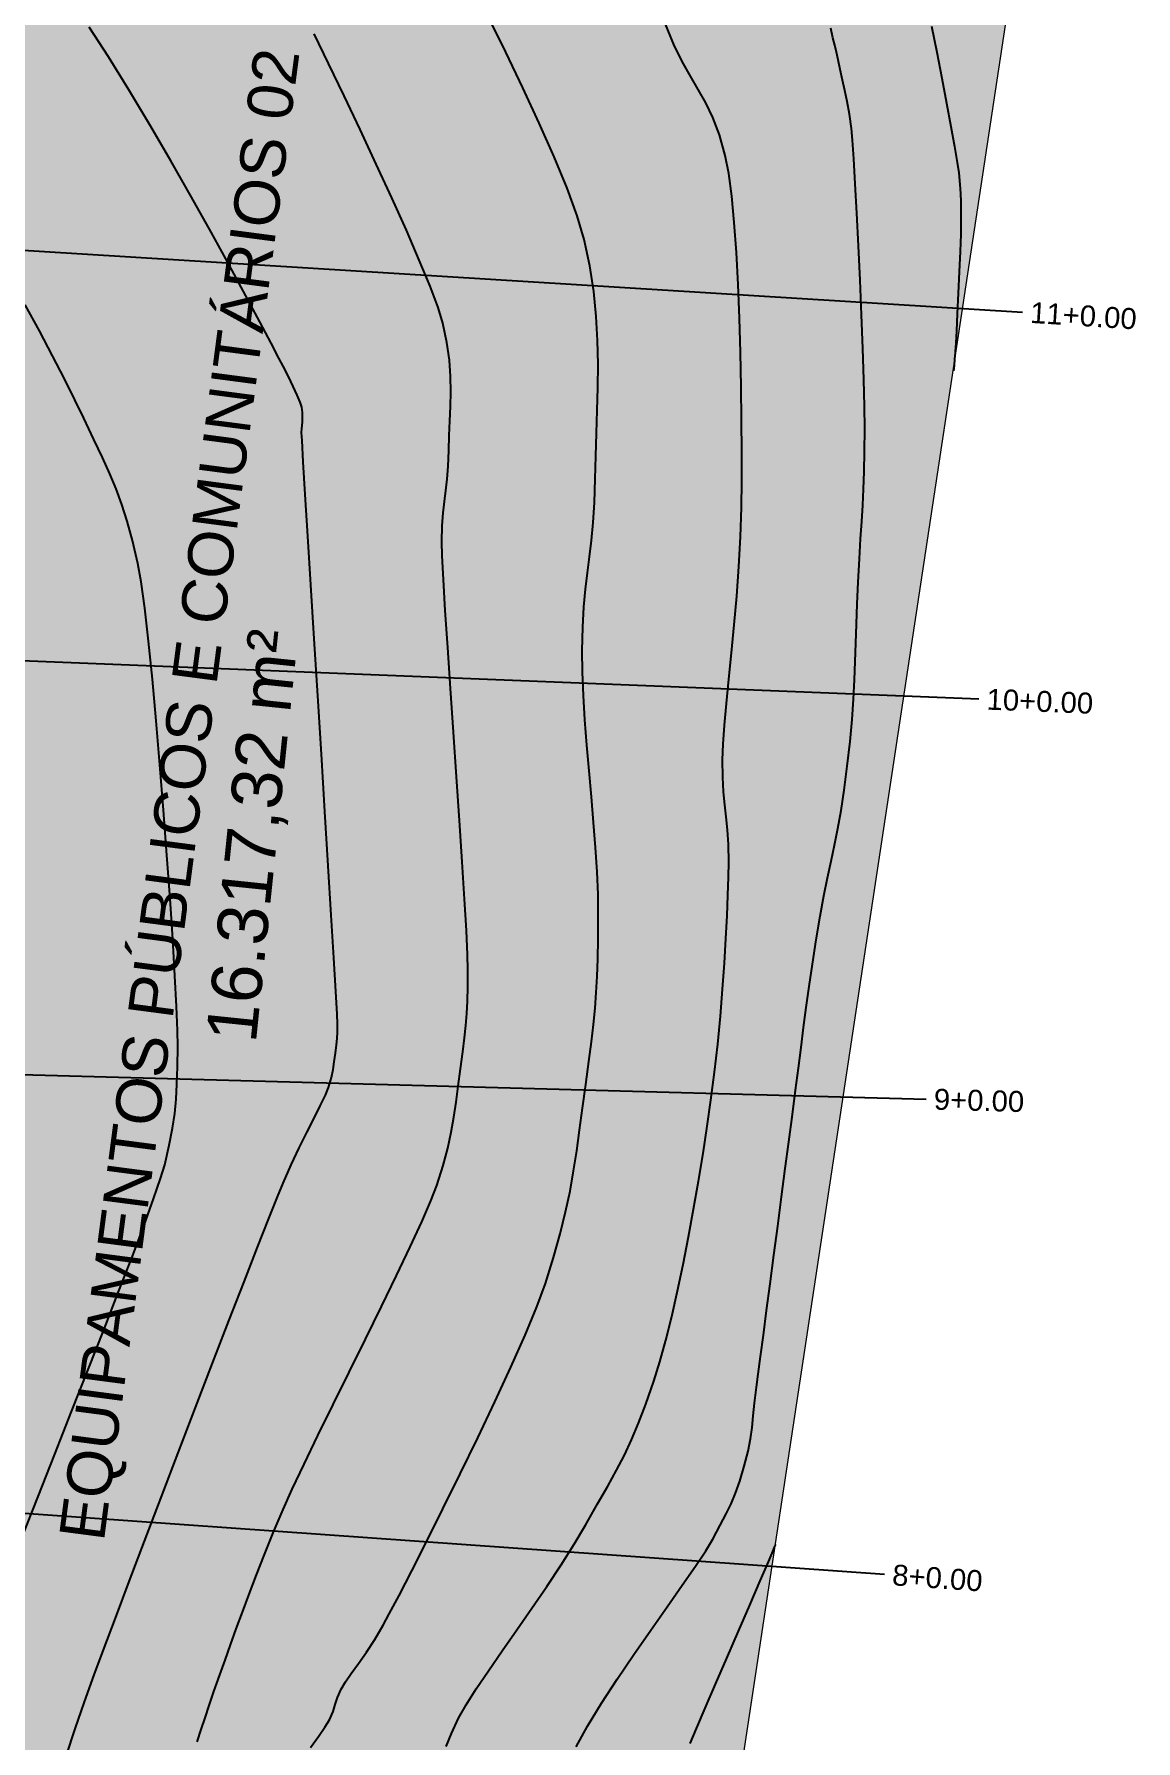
# Model space of a CAD drawing. Header units: millimetres. Extents: x 340454 to 342791, y 6993867 to 6995092.
# Drawn here: x 342072.3 to 342124.9, y 6994510.2 to 6994591.7 of the extents above; entities that cross this region are included whole.
import ezdxf
from ezdxf.enums import TextEntityAlignment as Align

# ---------------------------------------------------------------- set-up
doc = ezdxf.new("R2010")
doc.units = ezdxf.units.MM
doc.header["$LTSCALE"] = 10
doc.linetypes.add('DASHDOT', pattern=[25.4, 12.7, -6.35, 0, -6.35])
for name, color, linetype in [('AREA_DOS_LOTES', 5, 'Continuous'), ('F-HZ-SECAO-TXT', 7, 'Continuous'), ('T-HM-CURVA_INTERMEDIARIA', 45, 'Continuous'), ('T-HM-CURVA_MESTRA', 20, 'Continuous'), ('U-SC-SECAO_TIPO', 251, 'Continuous'), ('URB-Quadras', 3, 'Continuous')]:
    doc.layers.add(name, color=color, linetype=linetype)
doc.styles.add('ARIAL', font='arial.ttf', dxfattribs={"height": 2})
doc.styles.get("Standard").update_dxf_attribs({"font": 'arial.ttf'})

msp = doc.modelspace()

# ---------------------------------------------------------------- hatches: boundary and pattern name
at = {"lineweight": 20, "true_color": 0xfeeab9, "transparency": 33554518}
msp.add_hatch(color=254, dxfattribs=at).paths.add_polyline_path([(342119.159, 6994595.596), (342116.405, 6994600.719), (342115.526, 6994606.747), (342114.078, 6994622.168), (342111.537, 6994629.785), (342111.937, 6994638.612), (342110.22, 6994640.731), (342109.395, 6994645.913), (342105.489, 6994649.745), (342102.922, 6994655.377), (342098.078, 6994662.845), (342096.429, 6994677.718), (342097.194, 6994681.316), (342096.663, 6994685.441), (342098.361, 6994694.551), (342074.759, 6994718.153), (342070.902, 6994715.191, 0.018566), (342058.078, 6994636.195, 0.019313), (342051.792, 6994564.842, -0.000141), (342050.049, 6994525.137, -0.0035), (342048.827, 6994509.216, -0.002554), (342047.698, 6994496.488, -0.003076), (342046.981, 6994490.915), (342046.899, 6994471.038, -0.058975), (342015.5, 6994367.645), (342048.507, 6994361.761), (342062.35, 6994439.415), (342094.824, 6994434.95)])

# ---------------------------------------------------------------- linework, layer by layer
at = {"layer": 'T-HM-CURVA_INTERMEDIARIA', "color": 45, "linetype": 'Continuous', "lineweight": -3, "flags": 128}
for points, elevation in [([(342085.456, 6994509.919), (342085.835, 6994510.444), (342086.143, 6994510.885), (342086.357, 6994511.238), (342086.534, 6994511.64), (342086.639, 6994511.97), (342086.743, 6994512.299), (342086.92, 6994512.701), (342087.123, 6994513.043), (342087.404, 6994513.452), (342087.744, 6994513.927), (342088.124, 6994514.469), (342088.524, 6994515.076), (342088.926, 6994515.748), (342089.219, 6994516.291), (342089.684, 6994517.175), (342090.286, 6994518.343), (342090.995, 6994519.738), (342091.779, 6994521.301), (342092.605, 6994522.973), (342093.442, 6994524.698), (342094.258, 6994526.417), (342095.02, 6994528.072), (342095.697, 6994529.605), (342096.257, 6994530.958), (342096.668, 6994532.073), (342097.061, 6994533.312), (342097.38, 6994534.44), (342097.637, 6994535.485), (342097.846, 6994536.475), (342098.019, 6994537.438), (342098.168, 6994538.401), (342098.305, 6994539.391), (342098.444, 6994540.438), (342098.596, 6994541.567), (342098.745, 6994542.658), (342098.866, 6994543.599), (342098.964, 6994544.433), (342099.04, 6994545.203), (342099.097, 6994545.953), (342099.138, 6994546.725), (342099.167, 6994547.564), (342099.185, 6994548.512), (342099.196, 6994549.612), (342099.183, 6994550.631), (342099.136, 6994551.726), (342099.061, 6994552.88), (342098.968, 6994554.079), (342098.864, 6994555.304), (342098.755, 6994556.539), (342098.651, 6994557.767), (342098.558, 6994558.972), (342098.484, 6994560.137), (342098.437, 6994561.245), (342098.424, 6994562.281), (342098.451, 6994563.401), (342098.507, 6994564.364), (342098.585, 6994565.215), (342098.676, 6994565.999), (342098.772, 6994566.76), (342098.865, 6994567.544), (342098.947, 6994568.395), (342099.009, 6994569.358), (342099.044, 6994570.479), (342099.07, 6994571.568), (342099.109, 6994572.654), (342099.149, 6994573.742), (342099.18, 6994574.838), (342099.189, 6994575.948), (342099.165, 6994577.078), (342099.098, 6994578.233), (342098.975, 6994579.421), (342098.785, 6994580.646), (342098.516, 6994581.914), (342098.188, 6994583.03), (342097.702, 6994584.357), (342097.088, 6994585.85), (342096.376, 6994587.46), (342095.597, 6994589.14), (342094.781, 6994590.844), (342093.957, 6994592.524)], 703), ([(342091.939, 6994509.957), (342092.182, 6994510.589), (342092.527, 6994511.322), (342092.884, 6994511.953), (342093.366, 6994512.713), (342093.946, 6994513.579), (342094.599, 6994514.525), (342095.299, 6994515.527), (342096.019, 6994516.561), (342096.734, 6994517.604), (342097.419, 6994518.63), (342098.046, 6994519.615), (342098.591, 6994520.535), (342099.161, 6994521.541), (342099.646, 6994522.397), (342100.066, 6994523.157), (342100.44, 6994523.874), (342100.785, 6994524.603), (342101.122, 6994525.397), (342101.469, 6994526.31), (342101.845, 6994527.396), (342102.133, 6994528.324), (342102.419, 6994529.364), (342102.7, 6994530.498), (342102.976, 6994531.709), (342103.243, 6994532.977), (342103.501, 6994534.287), (342103.746, 6994535.619), (342103.978, 6994536.955), (342104.194, 6994538.279), (342104.392, 6994539.572), (342104.57, 6994540.817), (342104.743, 6994542.158), (342104.894, 6994543.5), (342105.022, 6994544.826), (342105.131, 6994546.118), (342105.22, 6994547.359), (342105.291, 6994548.531), (342105.345, 6994549.617), (342105.384, 6994550.601), (342105.408, 6994551.463), (342105.419, 6994552.188), (342105.406, 6994553.028), (342105.364, 6994553.725), (342105.303, 6994554.338), (342105.237, 6994554.923), (342105.176, 6994555.536), (342105.134, 6994556.233), (342105.121, 6994557.073), (342105.149, 6994557.812), (342105.216, 6994558.714), (342105.312, 6994559.756), (342105.429, 6994560.917), (342105.557, 6994562.173), (342105.686, 6994563.504), (342105.808, 6994564.886), (342105.912, 6994566.297), (342105.99, 6994567.715), (342106.031, 6994569.117), (342106.044, 6994570.363), (342106.046, 6994571.765), (342106.038, 6994573.283), (342106.017, 6994574.88), (342105.982, 6994576.517), (342105.933, 6994578.157), (342105.867, 6994579.762), (342105.785, 6994581.293), (342105.684, 6994582.711), (342105.563, 6994583.981), (342105.421, 6994585.062), (342105.257, 6994585.916), (342104.976, 6994586.906), (342104.664, 6994587.724), (342104.326, 6994588.427), (342103.967, 6994589.071), (342103.59, 6994589.712), (342103.202, 6994590.407), (342102.807, 6994591.211), (342102.41, 6994592.181)], 702), ([(342098.133, 6994509.943), (342098.682, 6994510.936), (342099.349, 6994512.026), (342100.097, 6994513.177), (342100.892, 6994514.352), (342101.698, 6994515.515), (342102.481, 6994516.629), (342103.204, 6994517.658), (342103.832, 6994518.564), (342104.33, 6994519.311), (342104.663, 6994519.863), (342105.018, 6994520.521), (342105.303, 6994521.063), (342105.538, 6994521.553), (342105.746, 6994522.053), (342105.947, 6994522.627), (342106.163, 6994523.339), (342106.349, 6994524.058), (342106.464, 6994524.656), (342106.534, 6994525.197), (342106.587, 6994525.744), (342106.647, 6994526.361), (342106.741, 6994527.112), (342106.827, 6994527.737), (342106.941, 6994528.58), (342107.078, 6994529.606), (342107.232, 6994530.777), (342107.401, 6994532.058), (342107.578, 6994533.413), (342107.761, 6994534.804), (342107.944, 6994536.196), (342108.123, 6994537.553), (342108.294, 6994538.837), (342108.465, 6994540.131), (342108.614, 6994541.289), (342108.748, 6994542.345), (342108.873, 6994543.334), (342108.995, 6994544.29), (342109.123, 6994545.248), (342109.261, 6994546.241), (342109.416, 6994547.304), (342109.596, 6994548.472), (342109.785, 6994549.607), (342109.967, 6994550.581), (342110.142, 6994551.44), (342110.31, 6994552.229), (342110.473, 6994552.997), (342110.631, 6994553.787), (342110.785, 6994554.648), (342110.936, 6994555.625), (342111.083, 6994556.764), (342111.212, 6994557.935), (342111.307, 6994558.992), (342111.376, 6994559.964), (342111.425, 6994560.878), (342111.46, 6994561.762), (342111.489, 6994562.643), (342111.517, 6994563.549), (342111.552, 6994564.507), (342111.599, 6994565.545), (342111.66, 6994566.663), (342111.719, 6994567.61), (342111.773, 6994568.442), (342111.821, 6994569.218), (342111.861, 6994569.994), (342111.892, 6994570.826), (342111.911, 6994571.773), (342111.917, 6994572.892), (342111.905, 6994573.932), (342111.872, 6994575.227), (342111.823, 6994576.71), (342111.761, 6994578.313), (342111.69, 6994579.968), (342111.613, 6994581.608), (342111.534, 6994583.164), (342111.457, 6994584.569), (342111.387, 6994585.755), (342111.325, 6994586.655), (342111.277, 6994587.2), (342111.183, 6994587.896), (342111.078, 6994588.489), (342110.967, 6994589.018), (342110.855, 6994589.518), (342110.744, 6994590.028), (342110.645, 6994590.487), (342110.559, 6994590.849), (342110.48, 6994591.179), (342110.397, 6994591.542), (342110.304, 6994592.001)], 701), ([(342080.045, 6994510.184), (342080.243, 6994510.769), (342080.423, 6994511.33), (342080.613, 6994511.918), (342080.838, 6994512.585), (342081.122, 6994513.383), (342081.375, 6994514.08), (342081.637, 6994514.809), (342081.912, 6994515.574), (342082.207, 6994516.382), (342082.527, 6994517.239), (342082.875, 6994518.15), (342083.258, 6994519.121), (342083.681, 6994520.16), (342084.149, 6994521.27), (342084.588, 6994522.253), (342085.15, 6994523.448), (342085.807, 6994524.808), (342086.532, 6994526.287), (342087.298, 6994527.837), (342088.076, 6994529.411), (342088.841, 6994530.964), (342089.563, 6994532.447), (342090.217, 6994533.814), (342090.774, 6994535.018), (342091.208, 6994536.013), (342091.49, 6994536.75), (342091.787, 6994537.698), (342092.01, 6994538.53), (342092.177, 6994539.285), (342092.305, 6994540.003), (342092.41, 6994540.722), (342092.51, 6994541.48), (342092.621, 6994542.318), (342092.73, 6994543.123), (342092.814, 6994543.795), (342092.876, 6994544.387), (342092.919, 6994544.953), (342092.947, 6994545.547), (342092.964, 6994546.224), (342092.973, 6994547.036), (342092.955, 6994547.761), (342092.898, 6994548.916), (342092.809, 6994550.422), (342092.695, 6994552.2), (342092.564, 6994554.173), (342092.423, 6994556.261), (342092.278, 6994558.385), (342092.136, 6994560.467), (342092.005, 6994562.428), (342091.892, 6994564.19), (342091.803, 6994565.673), (342091.746, 6994566.799), (342091.727, 6994567.489), (342091.748, 6994568.237), (342091.794, 6994568.859), (342091.854, 6994569.405), (342091.919, 6994569.925), (342091.981, 6994570.471), (342092.03, 6994571.093), (342092.056, 6994571.841), (342092.078, 6994572.552), (342092.112, 6994573.244), (342092.144, 6994573.933), (342092.159, 6994574.636), (342092.145, 6994575.369), (342092.086, 6994576.148), (342091.967, 6994576.991), (342091.776, 6994577.912), (342091.547, 6994578.66), (342091.163, 6994579.682), (342090.65, 6994580.928), (342090.034, 6994582.349), (342089.341, 6994583.893), (342088.597, 6994585.511), (342087.829, 6994587.152), (342087.061, 6994588.768), (342086.321, 6994590.307), (342085.633, 6994591.719)], 704), ([(342071.671, 6994519.932), (342072.448, 6994521.902), (342073.248, 6994523.923), (342074.052, 6994525.954), (342074.844, 6994527.957), (342075.603, 6994529.888), (342076.314, 6994531.709), (342076.957, 6994533.379), (342077.515, 6994534.856), (342077.969, 6994536.101), (342078.302, 6994537.072), (342078.496, 6994537.729), (342078.714, 6994538.677), (342078.871, 6994539.475), (342078.977, 6994540.185), (342079.044, 6994540.869), (342079.082, 6994541.589), (342079.103, 6994542.406), (342079.117, 6994543.383), (342079.105, 6994544.138), (342079.059, 6994545.285), (342078.982, 6994546.759), (342078.878, 6994548.498), (342078.751, 6994550.438), (342078.605, 6994552.515), (342078.443, 6994554.666), (342078.27, 6994556.826), (342078.09, 6994558.934), (342077.906, 6994560.924), (342077.722, 6994562.734), (342077.543, 6994564.3), (342077.372, 6994565.559), (342077.213, 6994566.446), (342076.956, 6994567.535), (342076.708, 6994568.454), (342076.454, 6994569.257), (342076.182, 6994569.996), (342075.878, 6994570.725), (342075.527, 6994571.497), (342075.117, 6994572.365), (342074.633, 6994573.383), (342074.211, 6994574.258), (342073.713, 6994575.257), (342073.147, 6994576.358), (342072.52, 6994577.54), (342071.841, 6994578.782)], 706)]:
    msp.add_lwpolyline(points, dxfattribs=dict(at, elevation=elevation))
at = {"layer": 'T-HM-CURVA_MESTRA', "color": 20, "linetype": 'Continuous', "lineweight": -3, "flags": 128}
for points, elevation in [([(342073.803, 6994509.551), (342074.229, 6994510.811), (342074.671, 6994512.087), (342075.136, 6994513.383), (342075.579, 6994514.581), (342076.142, 6994516.084), (342076.801, 6994517.834), (342077.536, 6994519.773), (342078.324, 6994521.844), (342079.142, 6994523.988), (342079.97, 6994526.148), (342080.784, 6994528.266), (342081.562, 6994530.285), (342082.283, 6994532.146), (342082.925, 6994533.793), (342083.464, 6994535.166), (342083.879, 6994536.209), (342084.149, 6994536.864), (342084.534, 6994537.729), (342084.923, 6994538.547), (342085.298, 6994539.304), (342085.641, 6994539.986), (342085.936, 6994540.577), (342086.166, 6994541.062), (342086.313, 6994541.427), (342086.452, 6994541.893), (342086.536, 6994542.281), (342086.592, 6994542.653), (342086.647, 6994543.069), (342086.698, 6994543.457), (342086.729, 6994543.762), (342086.744, 6994544.068), (342086.75, 6994544.46), (342086.729, 6994544.924), (342086.668, 6994546.007), (342086.573, 6994547.612), (342086.45, 6994549.643), (342086.306, 6994552.005), (342086.146, 6994554.601), (342085.977, 6994557.336), (342085.805, 6994560.114), (342085.636, 6994562.838), (342085.476, 6994565.414), (342085.332, 6994567.744), (342085.209, 6994569.734), (342085.114, 6994571.286), (342085.052, 6994572.306), (342085.03, 6994572.697), (342085.04, 6994572.878), (342085.057, 6994573.022), (342085.068, 6994573.203), (342085.078, 6994573.42), (342085.077, 6994573.643), (342085.036, 6994573.909), (342084.958, 6994574.146), (342084.818, 6994574.483), (342084.629, 6994574.896), (342084.402, 6994575.363), (342084.149, 6994575.861), (342083.951, 6994576.242), (342083.572, 6994576.962), (342083.036, 6994577.971), (342082.365, 6994579.222), (342081.582, 6994580.665), (342080.71, 6994582.251), (342079.772, 6994583.932), (342078.79, 6994585.658), (342077.788, 6994587.381), (342076.788, 6994589.052), (342075.812, 6994590.621), (342074.884, 6994592.04)], 705), ([(342115.108, 6994592.086), (342115.35, 6994590.858), (342115.591, 6994589.614), (342115.82, 6994588.41), (342116.027, 6994587.3), (342116.2, 6994586.34), (342116.328, 6994585.584), (342116.4, 6994585.087), (342116.457, 6994584.54), (342116.489, 6994584.103), (342116.503, 6994583.703), (342116.506, 6994583.264), (342116.506, 6994582.713), (342116.495, 6994582.154), (342116.466, 6994581.338), (342116.425, 6994580.367), (342116.377, 6994579.342), (342116.33, 6994578.365), (342116.288, 6994577.539), (342116.259, 6994576.966), (342116.247, 6994576.748), (342116.243, 6994576.689), (342116.238, 6994576.63), (342116.228, 6994576.497), (342116.205, 6994576.206), (342116.18, 6994575.878), (342116.16, 6994575.63)], 700), ([(342107.651, 6994519.599), (342107.597, 6994519.473), (342107.473, 6994519.185), (342107.252, 6994518.674), (342106.906, 6994517.871), (342106.409, 6994516.717), (342105.868, 6994515.464), (342105.314, 6994514.179), (342104.776, 6994512.932), (342104.284, 6994511.791), (342103.868, 6994510.827), (342103.558, 6994510.107)], 700)]:
    msp.add_lwpolyline(points, dxfattribs=dict(at, elevation=elevation))
at = {"layer": 'U-SC-SECAO_TIPO', "color": 251, "linetype": 'DASHDOT', "lineweight": -3}
for points in [[(342037.75, 6994583.499), (342052.721, 6994582.573), (342119.444, 6994578.443)], [(342036.716, 6994563.198), (342051.704, 6994562.599), (342117.361, 6994559.972)], [(342036.125, 6994543.017), (342051.12, 6994542.608), (342114.842, 6994540.869)], [(342035.177, 6994523.695), (342050.139, 6994522.633), (342112.862, 6994518.183)]]:
    msp.add_lwpolyline(points, dxfattribs=at)
at = {"layer": 'URB-Quadras', "color": 0, "lineweight": 0}
msp.add_lwpolyline([(342069.399, 6994708.813, 0.045635), (342051.126, 6994542.93, -0.025997), (342047.382, 6994495.357, -0.074236), (342047.446, 6994494.929, -0.140946), (342047.222, 6994494.149, -0.001427), (342046.866, 6994491.552), (342046.896, 6994472.792, -0.055302), (342017.79, 6994375.104), (342015.495, 6994367.637), (342048.506, 6994361.753), (342062.35, 6994439.415), (342094.824, 6994434.95), (342120.326, 6994603.299)], format="xyb", dxfattribs=at)

# ---------------------------------------------------------------- texts
at = {"layer": 'AREA_DOS_LOTES', "color": 5, "transparency": 33554687, "style": 'ARIAL'}
msp.add_text('EQUIPAMENTOS PÚBLICOS E COMUNITÁRIOS 02', height=2.16, rotation=82.51322, dxfattribs=at).set_placement((342079.192, 6994555.416), align=Align.MIDDLE_CENTER)
at = {"layer": 'AREA_DOS_LOTES', "color": 5, "transparency": 33554687}
msp.add_text('16.317,32 m²', height=2.4, rotation=84.08346, dxfattribs=at).set_placement((342082.668, 6994553.446), align=Align.MIDDLE_CENTER)
at = {"layer": 'F-HZ-SECAO-TXT', "color": 7, "linetype": 'Continuous', "lineweight": -3, "char_height": 1, "attachment_point": 4, "style": 'ARIAL'}
for s, insert, rotation in [('11+0.00', (342119.818, 6994578.42), 356.45851), ('10+0.00', (342117.735, 6994559.957), 357.70929), ('9+0.00', (342115.217, 6994540.859), 358.43735), ('8+0.00', (342113.236, 6994518.157), 355.9419)]:
    msp.add_mtext(s, dxfattribs=dict(at, insert=insert, rotation=rotation))

doc.saveas('drawing.dxf')
